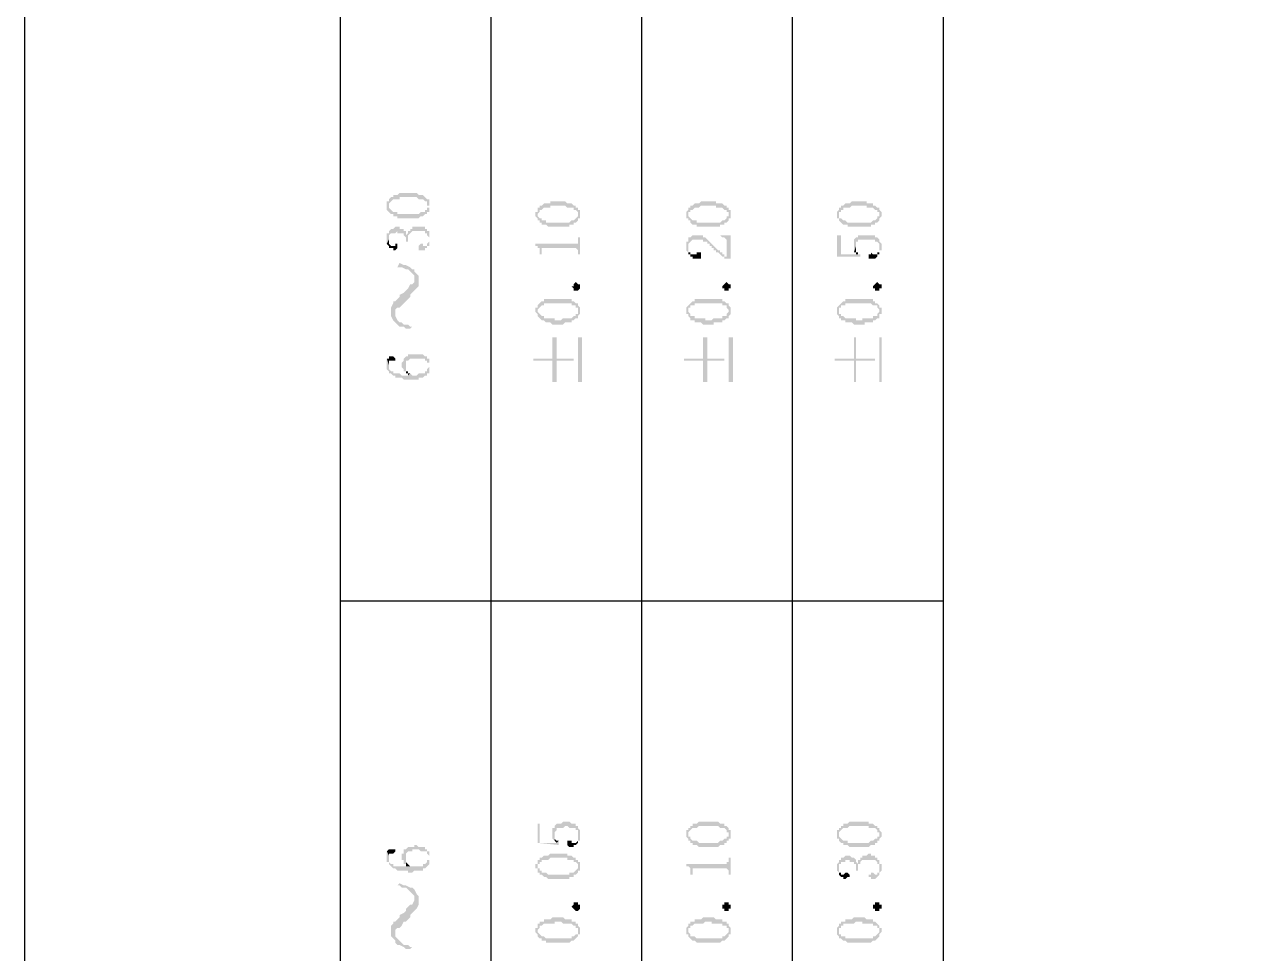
# Model space of a CAD drawing. Header units: millimetres. Extents: x 1399 to 2555, y 1196 to 1555.
# Drawn here: x 2134.8 to 2160.96, y 1315.86 to 1335.59 of the extents above; entities that cross this region are included whole.
import ezdxf

# ---------------------------------------------------------------- set-up
doc = ezdxf.new("R2010")
doc.units = ezdxf.units.MM

msp = doc.modelspace()

# ---------------------------------------------------------------- hatches: boundary and pattern name
at = {"transparency": 33554559}
for points in [[(2142.49948, 1331.75039), (2142.49948, 1331.70526), (2142.49948, 1331.66012), (2142.49948, 1331.66012), (2142.54461, 1331.61499), (2142.54461, 1331.75039), (2142.54461, 1331.79552), (2142.54461, 1331.79552), (2142.58975, 1331.84065), (2142.58975, 1331.84065), (2142.63488, 1331.88578), (2142.77027, 1331.88578), (2142.77027, 1331.93092), (2143.13133, 1331.93092), (2143.17646, 1331.88578), (2143.26673, 1331.88578), (2143.31186, 1331.84065), (2143.35699, 1331.84065), (2143.35699, 1331.79552), (2143.35699, 1331.75039), (2143.40213, 1331.75039), (2143.40213, 1331.88578), (2143.35699, 1331.88578), (2143.31186, 1331.93092), (2143.31186, 1331.93092), (2143.26673, 1331.97605), (2143.17646, 1331.97605), (2143.13133, 1332.02118), (2142.77027, 1332.02118), (2142.72514, 1331.97605), (2142.63488, 1331.97605), (2142.63488, 1331.93092), (2142.58975, 1331.93092), (2142.54461, 1331.88578), (2142.54461, 1331.84065), (2142.49948, 1331.84065)], [(2142.54461, 1331.61499), (2142.54461, 1331.61499), (2142.58975, 1331.56986), (2142.63488, 1331.56986), (2142.63488, 1331.52473), (2142.72514, 1331.52473), (2142.72514, 1331.47959), (2143.17646, 1331.47959), (2143.2216, 1331.52473), (2143.26673, 1331.52473), (2143.31186, 1331.56986), (2143.35699, 1331.56986), (2143.35699, 1331.61499), (2143.40213, 1331.61499), (2143.40213, 1331.66012), (2143.40213, 1331.70526), (2143.40213, 1331.75039), (2143.40213, 1331.79552), (2143.40213, 1331.84065), (2143.40213, 1331.88578), (2143.40213, 1331.70526), (2143.35699, 1331.70526), (2143.35699, 1331.66012), (2143.31186, 1331.66012), (2143.31186, 1331.61499), (2143.2216, 1331.61499), (2143.17646, 1331.56986), (2142.72514, 1331.56986), (2142.72514, 1331.61499), (2142.63488, 1331.61499), (2142.58975, 1331.66012), (2142.58975, 1331.66012), (2142.54461, 1331.70526), (2142.54461, 1331.75039)], [(2145.65873, 1331.56986), (2145.65873, 1331.52473), (2145.70387, 1331.47959), (2145.70387, 1331.43446), (2145.70387, 1331.56986), (2145.70387, 1331.56986), (2145.749, 1331.61499), (2145.749, 1331.66012), (2145.79413, 1331.66012), (2145.83926, 1331.70526), (2145.97466, 1331.70526), (2145.97466, 1331.75039), (2146.29058, 1331.75039), (2146.33572, 1331.70526), (2146.47111, 1331.70526), (2146.47111, 1331.66012), (2146.51625, 1331.66012), (2146.56138, 1331.61499), (2146.56138, 1331.56986), (2146.56138, 1331.70526), (2146.51625, 1331.70526), (2146.51625, 1331.75039), (2146.47111, 1331.75039), (2146.42598, 1331.79552), (2146.33572, 1331.79552), (2146.29058, 1331.84065), (2145.97466, 1331.84065), (2145.97466, 1331.79552), (2145.83926, 1331.79552), (2145.79413, 1331.75039), (2145.749, 1331.75039), (2145.749, 1331.70526), (2145.70387, 1331.70526), (2145.70387, 1331.66012), (2145.70387, 1331.61499), (2145.65873, 1331.61499)], [(2145.70387, 1331.43446), (2145.749, 1331.43446), (2145.749, 1331.38933), (2145.79413, 1331.38933), (2145.79413, 1331.3442), (2145.88439, 1331.3442), (2145.92953, 1331.29907), (2146.38085, 1331.29907), (2146.38085, 1331.3442), (2146.47111, 1331.3442), (2146.47111, 1331.38933), (2146.51625, 1331.38933), (2146.56138, 1331.43446), (2146.56138, 1331.47959), (2146.60651, 1331.47959), (2146.60651, 1331.52473), (2146.60651, 1331.56986), (2146.60651, 1331.61499), (2146.60651, 1331.66012), (2146.56138, 1331.66012), (2146.56138, 1331.70526), (2146.56138, 1331.52473), (2146.56138, 1331.52473), (2146.51625, 1331.47959), (2146.51625, 1331.47959), (2146.47111, 1331.43446), (2146.42598, 1331.43446), (2146.38085, 1331.38933), (2145.88439, 1331.38933), (2145.88439, 1331.43446), (2145.79413, 1331.43446), (2145.79413, 1331.47959), (2145.749, 1331.47959), (2145.70387, 1331.52473), (2145.70387, 1331.56986)], [(2148.86312, 1331.56986), (2148.86312, 1331.47959), (2148.90825, 1331.47959), (2148.90825, 1331.43446), (2148.90825, 1331.56986), (2148.90825, 1331.61499), (2148.95338, 1331.61499), (2148.95338, 1331.66012), (2148.99851, 1331.66012), (2149.04365, 1331.70526), (2149.13391, 1331.70526), (2149.17904, 1331.75039), (2149.49497, 1331.75039), (2149.49497, 1331.70526), (2149.63036, 1331.70526), (2149.6755, 1331.66012), (2149.72063, 1331.66012), (2149.72063, 1331.61499), (2149.76576, 1331.61499), (2149.76576, 1331.56986), (2149.76576, 1331.70526), (2149.72063, 1331.70526), (2149.72063, 1331.75039), (2149.6755, 1331.75039), (2149.63036, 1331.79552), (2149.49497, 1331.79552), (2149.49497, 1331.84065), (2149.17904, 1331.84065), (2149.13391, 1331.79552), (2149.04365, 1331.79552), (2148.99851, 1331.75039), (2148.95338, 1331.75039), (2148.95338, 1331.70526), (2148.90825, 1331.70526), (2148.90825, 1331.66012), (2148.90825, 1331.66012), (2148.86312, 1331.61499)], [(2148.90825, 1331.43446), (2148.95338, 1331.43446), (2148.95338, 1331.38933), (2148.95338, 1331.38933), (2148.99851, 1331.3442), (2149.08878, 1331.3442), (2149.08878, 1331.29907), (2149.58523, 1331.29907), (2149.58523, 1331.3442), (2149.6755, 1331.3442), (2149.6755, 1331.38933), (2149.72063, 1331.38933), (2149.76576, 1331.43446), (2149.76576, 1331.47959), (2149.81089, 1331.47959), (2149.81089, 1331.52473), (2149.81089, 1331.56986), (2149.81089, 1331.61499), (2149.81089, 1331.66012), (2149.76576, 1331.66012), (2149.76576, 1331.70526), (2149.76576, 1331.52473), (2149.72063, 1331.52473), (2149.72063, 1331.47959), (2149.72063, 1331.47959), (2149.6755, 1331.43446), (2149.63036, 1331.43446), (2149.58523, 1331.38933), (2149.08878, 1331.38933), (2149.08878, 1331.43446), (2148.99851, 1331.43446), (2148.95338, 1331.47959), (2148.95338, 1331.47959), (2148.90825, 1331.52473), (2148.90825, 1331.56986)], [(2152.0675, 1331.56986), (2152.0675, 1331.47959), (2152.11263, 1331.47959), (2152.11263, 1331.43446), (2152.11263, 1331.56986), (2152.11263, 1331.61499), (2152.15777, 1331.61499), (2152.15777, 1331.66012), (2152.2029, 1331.66012), (2152.2029, 1331.70526), (2152.3383, 1331.70526), (2152.38343, 1331.75039), (2152.69935, 1331.75039), (2152.69935, 1331.70526), (2152.83475, 1331.70526), (2152.87988, 1331.66012), (2152.92501, 1331.66012), (2152.92501, 1331.61499), (2152.97015, 1331.61499), (2152.97015, 1331.56986), (2152.97015, 1331.70526), (2152.92501, 1331.70526), (2152.87988, 1331.75039), (2152.83475, 1331.75039), (2152.83475, 1331.79552), (2152.69935, 1331.79552), (2152.69935, 1331.84065), (2152.38343, 1331.84065), (2152.3383, 1331.79552), (2152.24803, 1331.79552), (2152.2029, 1331.75039), (2152.15777, 1331.75039), (2152.15777, 1331.70526), (2152.11263, 1331.70526), (2152.11263, 1331.66012), (2152.11263, 1331.66012), (2152.0675, 1331.61499)], [(2152.11263, 1331.43446), (2152.11263, 1331.43446), (2152.15777, 1331.38933), (2152.15777, 1331.38933), (2152.2029, 1331.3442), (2152.29316, 1331.3442), (2152.29316, 1331.29907), (2152.78962, 1331.29907), (2152.78962, 1331.3442), (2152.87988, 1331.3442), (2152.87988, 1331.38933), (2152.92501, 1331.38933), (2152.97015, 1331.43446), (2152.97015, 1331.47959), (2152.97015, 1331.47959), (2153.01528, 1331.52473), (2153.01528, 1331.56986), (2153.01528, 1331.61499), (2153.01528, 1331.61499), (2152.97015, 1331.66012), (2152.97015, 1331.70526), (2152.97015, 1331.52473), (2152.92501, 1331.52473), (2152.92501, 1331.47959), (2152.92501, 1331.47959), (2152.87988, 1331.43446), (2152.83475, 1331.43446), (2152.78962, 1331.38933), (2152.29316, 1331.38933), (2152.24803, 1331.43446), (2152.2029, 1331.43446), (2152.15777, 1331.47959), (2152.11263, 1331.47959), (2152.11263, 1331.52473), (2152.11263, 1331.56986)], [(2142.49948, 1331.02827), (2142.49948, 1330.93801), (2142.49948, 1330.93801), (2142.54461, 1331.02827), (2142.54461, 1331.07341), (2142.54461, 1331.11854), (2142.54461, 1331.11854), (2142.58975, 1331.16367), (2142.68001, 1331.16367), (2142.72514, 1331.2088), (2142.72514, 1331.16367), (2142.86054, 1331.16367), (2142.86054, 1331.11854), (2142.86054, 1331.11854), (2142.90567, 1331.07341), (2142.90567, 1331.02827), (2142.90567, 1330.98314), (2142.9508, 1330.98314), (2142.9508, 1331.02827), (2142.9508, 1331.11854), (2142.9508, 1331.11854), (2142.99594, 1331.16367), (2142.99594, 1331.16367), (2143.04107, 1331.2088), (2143.31186, 1331.2088), (2143.31186, 1331.16367), (2143.35699, 1331.16367), (2143.35699, 1331.11854), (2143.35699, 1331.11854), (2143.40213, 1331.07341), (2143.40213, 1331.02827), (2143.40213, 1331.2088), (2143.35699, 1331.2088), (2143.35699, 1331.25393), (2143.31186, 1331.25393), (2143.31186, 1331.29907), (2143.04107, 1331.29907), (2143.04107, 1331.25393), (2142.99594, 1331.25393), (2142.99594, 1331.2088), (2142.9508, 1331.2088), (2142.9508, 1331.16367), (2142.9508, 1331.16367), (2142.90567, 1331.11854), (2142.90567, 1331.2088), (2142.86054, 1331.2088), (2142.86054, 1331.25393), (2142.77027, 1331.25393), (2142.77027, 1331.29907), (2142.68001, 1331.29907), (2142.63488, 1331.25393), (2142.58975, 1331.25393), (2142.54461, 1331.2088), (2142.54461, 1331.16367), (2142.49948, 1331.16367), (2142.49948, 1331.11854), (2142.49948, 1331.07341)], [(2142.49948, 1330.93801), (2142.54461, 1330.89288), (2142.54461, 1330.84774), (2142.63488, 1330.84774), (2142.63488, 1330.80261), (2142.68001, 1330.80261), (2142.72514, 1330.84774), (2142.72514, 1330.89288), (2142.72514, 1330.93801), (2142.68001, 1330.93801), (2142.68001, 1330.89288), (2142.58975, 1330.89288), (2142.54461, 1330.93801), (2142.54461, 1330.98314), (2142.54461, 1331.02827)], [(2143.17646, 1330.84774), (2143.17646, 1330.80261), (2143.31186, 1330.80261), (2143.31186, 1330.84774), (2143.35699, 1330.84774), (2143.35699, 1330.89288), (2143.40213, 1330.89288), (2143.40213, 1330.93801), (2143.40213, 1331.02827), (2143.40213, 1331.07341), (2143.40213, 1331.11854), (2143.40213, 1331.16367), (2143.40213, 1331.02827), (2143.40213, 1330.98314), (2143.40213, 1330.98314), (2143.35699, 1330.93801), (2143.35699, 1330.89288), (2143.26673, 1330.89288), (2143.26673, 1330.93801), (2143.2216, 1330.93801), (2143.17646, 1330.89288), (2143.17646, 1330.89288)], [(2145.65873, 1330.93801), (2145.65873, 1330.89288), (2145.70387, 1330.89288), (2145.70387, 1330.84774), (2145.749, 1330.84774), (2145.749, 1330.80261), (2145.749, 1330.75748), (2145.749, 1330.71235), (2145.79413, 1330.71235), (2145.79413, 1330.80261), (2145.79413, 1330.84774), (2146.51625, 1330.84774), (2146.56138, 1330.80261), (2146.56138, 1330.75748), (2146.56138, 1330.71235), (2146.60651, 1330.71235), (2146.60651, 1331.07341), (2146.56138, 1331.07341), (2146.56138, 1330.98314), (2146.56138, 1330.93801), (2146.47111, 1330.93801)], [(2148.86312, 1330.89288), (2148.86312, 1330.84774), (2148.86312, 1330.80261), (2148.90825, 1330.75748), (2148.90825, 1330.89288), (2148.90825, 1330.93801), (2148.90825, 1330.93801), (2148.95338, 1330.98314), (2148.95338, 1330.98314), (2148.99851, 1331.02827), (2149.22418, 1331.02827), (2149.22418, 1330.98314), (2149.31444, 1330.98314), (2149.31444, 1330.93801), (2149.35957, 1330.93801), (2149.35957, 1330.89288), (2149.4047, 1330.89288), (2149.4047, 1330.84774), (2149.44984, 1330.84774), (2149.44984, 1330.80261), (2149.49497, 1330.80261), (2149.49497, 1330.75748), (2149.5401, 1330.75748), (2149.58523, 1330.71235), (2149.58523, 1330.71235), (2149.63036, 1330.66722), (2149.6755, 1330.66722), (2149.6755, 1330.62208), (2149.72063, 1330.62208), (2149.72063, 1330.66722), (2149.6755, 1330.66722), (2149.6755, 1330.71235), (2149.63036, 1330.71235), (2149.63036, 1330.75748), (2149.58523, 1330.75748), (2149.58523, 1330.80261), (2149.5401, 1330.80261), (2149.49497, 1330.84774), (2149.49497, 1330.84774), (2149.44984, 1330.89288), (2149.44984, 1330.89288), (2149.4047, 1330.93801), (2149.4047, 1330.93801), (2149.35957, 1330.98314), (2149.35957, 1330.98314), (2149.31444, 1331.02827), (2149.31444, 1331.02827), (2149.26931, 1331.07341), (2149.22418, 1331.07341), (2149.22418, 1331.11854), (2148.99851, 1331.11854), (2148.95338, 1331.07341), (2148.90825, 1331.07341), (2148.90825, 1331.02827), (2148.90825, 1330.98314), (2148.86312, 1330.98314)], [(2149.58523, 1331.11854), (2149.58523, 1331.11854), (2149.63036, 1331.07341), (2149.6755, 1331.07341), (2149.72063, 1331.02827), (2149.72063, 1330.62208), (2149.81089, 1330.62208), (2149.81089, 1331.11854)], [(2152.0675, 1331.11854), (2152.0675, 1330.66722), (2152.56396, 1330.66722), (2152.56396, 1330.71235), (2152.15777, 1330.71235), (2152.15777, 1331.11854)], [(2152.42856, 1330.89288), (2152.42856, 1330.84774), (2152.42856, 1330.80261), (2152.42856, 1330.75748), (2152.42856, 1330.75748), (2152.47369, 1330.89288), (2152.47369, 1330.93801), (2152.47369, 1330.98314), (2152.51882, 1330.98314), (2152.51882, 1331.02827), (2152.87988, 1331.02827), (2152.87988, 1330.98314), (2152.92501, 1330.98314), (2152.97015, 1330.93801), (2152.97015, 1330.71235), (2152.97015, 1330.80261), (2153.01528, 1330.80261), (2153.01528, 1330.84774), (2153.01528, 1330.93801), (2153.01528, 1330.93801), (2152.97015, 1330.98314), (2152.97015, 1331.02827), (2152.97015, 1331.02827), (2152.92501, 1331.07341), (2152.87988, 1331.07341), (2152.87988, 1331.11854), (2152.51882, 1331.11854), (2152.51882, 1331.07341), (2152.47369, 1331.07341), (2152.42856, 1331.02827), (2152.42856, 1330.93801), (2152.42856, 1330.93801)], [(2148.90825, 1330.75748), (2148.90825, 1330.71235), (2148.95338, 1330.71235), (2148.95338, 1330.66722), (2148.99851, 1330.66722), (2148.99851, 1330.62208), (2149.17904, 1330.62208), (2149.17904, 1330.66722), (2149.17904, 1330.71235), (2149.17904, 1330.75748), (2149.08878, 1330.75748), (2149.08878, 1330.71235), (2148.95338, 1330.71235), (2148.95338, 1330.75748), (2148.90825, 1330.75748), (2148.90825, 1330.84774), (2148.90825, 1330.84774)], [(2152.42856, 1330.75748), (2152.47369, 1330.75748), (2152.47369, 1330.71235), (2152.51882, 1330.71235), (2152.51882, 1330.75748), (2152.47369, 1330.75748), (2152.47369, 1330.80261), (2152.47369, 1330.89288)], [(2152.74448, 1330.66722), (2152.74448, 1330.62208), (2152.87988, 1330.62208), (2152.92501, 1330.66722), (2152.92501, 1330.71235), (2152.97015, 1330.71235), (2152.97015, 1330.84774), (2152.97015, 1330.80261), (2152.97015, 1330.75748), (2152.92501, 1330.75748), (2152.92501, 1330.71235), (2152.83475, 1330.71235), (2152.78962, 1330.75748), (2152.78962, 1330.71235), (2152.74448, 1330.71235)], [(2142.72514, 1330.44155), (2142.81541, 1330.44155), (2142.90567, 1330.39642), (2142.9508, 1330.39642), (2142.99594, 1330.35129), (2142.99594, 1330.35129), (2143.04107, 1330.30616), (2143.0862, 1330.26103), (2143.0862, 1329.9451), (2143.0862, 1329.9451), (2143.13133, 1329.99023), (2143.17646, 1330.03537), (2143.17646, 1330.26103), (2143.13133, 1330.30616), (2143.0862, 1330.35129), (2143.0862, 1330.39642), (2143.04107, 1330.39642), (2142.99594, 1330.44155), (2142.90567, 1330.48669), (2142.86054, 1330.48669), (2142.77027, 1330.53182)], [(2142.58975, 1329.49378), (2142.58975, 1329.40351), (2142.63488, 1329.31325), (2142.68001, 1329.26812), (2142.68001, 1329.44865), (2142.68001, 1329.53891), (2142.72514, 1329.58404), (2142.77027, 1329.58404), (2142.81541, 1329.62918), (2142.86054, 1329.67431), (2142.90567, 1329.71944), (2142.9508, 1329.76457), (2142.99594, 1329.8097), (2142.99594, 1329.85484), (2143.04107, 1329.89997), (2143.0862, 1329.9451), (2143.0862, 1330.17076), (2143.0862, 1330.12563), (2143.04107, 1330.0805), (2142.99594, 1330.0805), (2142.9508, 1329.99023), (2142.90567, 1329.9451), (2142.90567, 1329.9451), (2142.86054, 1329.89997), (2142.77027, 1329.85484), (2142.77027, 1329.8097), (2142.72514, 1329.76457), (2142.68001, 1329.71944), (2142.63488, 1329.71944), (2142.63488, 1329.67431), (2142.58975, 1329.58404), (2142.58975, 1329.53891)], [(2146.60651, 1330.03537), (2146.60651, 1329.99023), (2146.60651, 1329.99023), (2146.56138, 1329.9451), (2146.47111, 1329.9451), (2146.47111, 1329.99023), (2146.47111, 1329.99023), (2146.42598, 1330.03537), (2146.47111, 1330.03537), (2146.47111, 1330.0805), (2146.47111, 1330.0805), (2146.51625, 1330.12563), (2146.51625, 1330.12563), (2146.56138, 1330.0805), (2146.60651, 1330.0805), (2146.60651, 1330.03537)], [(2149.81089, 1330.03537), (2149.81089, 1329.99023), (2149.76576, 1329.99023), (2149.76576, 1329.9451), (2149.6755, 1329.9451), (2149.6755, 1329.99023), (2149.63036, 1329.99023), (2149.63036, 1330.03537), (2149.63036, 1330.03537), (2149.6755, 1330.0805), (2149.6755, 1330.0805), (2149.72063, 1330.12563), (2149.72063, 1330.12563), (2149.76576, 1330.0805), (2149.81089, 1330.0805), (2149.81089, 1330.03537)], [(2153.01528, 1330.03537), (2153.01528, 1329.99023), (2152.97015, 1329.99023), (2152.97015, 1329.9451), (2152.87988, 1329.9451), (2152.87988, 1329.99023), (2152.83475, 1329.99023), (2152.83475, 1330.03537), (2152.83475, 1330.03537), (2152.87988, 1330.0805), (2152.87988, 1330.0805), (2152.92501, 1330.12563), (2152.92501, 1330.12563), (2152.97015, 1330.0805), (2153.01528, 1330.0805), (2153.01528, 1330.03537)], [(2145.65873, 1329.49378), (2145.65873, 1329.49378), (2145.70387, 1329.44865), (2145.70387, 1329.40351), (2145.70387, 1329.53891), (2145.70387, 1329.53891), (2145.749, 1329.58404), (2145.749, 1329.58404), (2145.79413, 1329.62918), (2145.83926, 1329.62918), (2145.83926, 1329.67431), (2146.42598, 1329.67431), (2146.42598, 1329.62918), (2146.51625, 1329.62918), (2146.51625, 1329.58404), (2146.56138, 1329.58404), (2146.56138, 1329.53891), (2146.56138, 1329.49378), (2146.56138, 1329.67431), (2146.51625, 1329.67431), (2146.47111, 1329.71944), (2146.42598, 1329.71944), (2146.42598, 1329.76457), (2145.83926, 1329.76457), (2145.83926, 1329.71944), (2145.79413, 1329.71944), (2145.749, 1329.67431), (2145.749, 1329.67431), (2145.70387, 1329.62918), (2145.70387, 1329.58404), (2145.65873, 1329.58404), (2145.65873, 1329.53891)], [(2145.70387, 1329.40351), (2145.749, 1329.35838), (2145.749, 1329.35838), (2145.79413, 1329.31325), (2145.83926, 1329.31325), (2145.88439, 1329.26812), (2145.97466, 1329.26812), (2146.01979, 1329.22299), (2146.24545, 1329.22299), (2146.29058, 1329.26812), (2146.42598, 1329.26812), (2146.42598, 1329.31325), (2146.47111, 1329.31325), (2146.51625, 1329.35838), (2146.56138, 1329.35838), (2146.56138, 1329.40351), (2146.56138, 1329.40351), (2146.60651, 1329.44865), (2146.60651, 1329.49378), (2146.60651, 1329.53891), (2146.60651, 1329.58404), (2146.60651, 1329.58404), (2146.56138, 1329.62918), (2146.56138, 1329.49378), (2146.56138, 1329.44865), (2146.51625, 1329.44865), (2146.51625, 1329.40351), (2146.47111, 1329.40351), (2146.42598, 1329.35838), (2146.24545, 1329.35838), (2146.20032, 1329.31325), (2146.06492, 1329.31325), (2146.06492, 1329.35838), (2145.83926, 1329.35838), (2145.83926, 1329.40351), (2145.79413, 1329.40351), (2145.749, 1329.44865), (2145.749, 1329.44865), (2145.70387, 1329.49378), (2145.70387, 1329.49378)], [(2148.86312, 1329.49378), (2148.86312, 1329.44865), (2148.90825, 1329.44865), (2148.90825, 1329.40351), (2148.90825, 1329.53891), (2148.90825, 1329.58404), (2148.95338, 1329.58404), (2148.95338, 1329.62918), (2149.04365, 1329.62918), (2149.04365, 1329.67431), (2149.63036, 1329.67431), (2149.63036, 1329.62918), (2149.72063, 1329.62918), (2149.72063, 1329.58404), (2149.72063, 1329.58404), (2149.76576, 1329.53891), (2149.76576, 1329.49378), (2149.76576, 1329.67431), (2149.72063, 1329.67431), (2149.6755, 1329.71944), (2149.63036, 1329.71944), (2149.63036, 1329.76457), (2149.04365, 1329.76457), (2149.04365, 1329.71944), (2148.99851, 1329.71944), (2148.95338, 1329.67431), (2148.95338, 1329.67431), (2148.90825, 1329.62918), (2148.90825, 1329.62918), (2148.86312, 1329.58404), (2148.86312, 1329.53891)], [(2148.90825, 1329.40351), (2148.95338, 1329.35838), (2148.95338, 1329.31325), (2149.04365, 1329.31325), (2149.04365, 1329.26812), (2149.17904, 1329.26812), (2149.22418, 1329.22299), (2149.44984, 1329.22299), (2149.44984, 1329.26812), (2149.63036, 1329.26812), (2149.63036, 1329.31325), (2149.6755, 1329.31325), (2149.72063, 1329.35838), (2149.76576, 1329.35838), (2149.76576, 1329.40351), (2149.76576, 1329.40351), (2149.81089, 1329.44865), (2149.81089, 1329.49378), (2149.81089, 1329.53891), (2149.81089, 1329.58404), (2149.81089, 1329.58404), (2149.76576, 1329.62918), (2149.76576, 1329.49378), (2149.76576, 1329.49378), (2149.72063, 1329.44865), (2149.72063, 1329.40351), (2149.63036, 1329.40351), (2149.63036, 1329.35838), (2149.44984, 1329.35838), (2149.4047, 1329.31325), (2149.26931, 1329.31325), (2149.26931, 1329.35838), (2149.04365, 1329.35838), (2149.04365, 1329.40351), (2148.95338, 1329.40351), (2148.95338, 1329.44865), (2148.95338, 1329.44865), (2148.90825, 1329.49378), (2148.90825, 1329.49378)], [(2152.0675, 1329.49378), (2152.0675, 1329.44865), (2152.0675, 1329.44865), (2152.11263, 1329.40351), (2152.11263, 1329.53891), (2152.11263, 1329.58404), (2152.15777, 1329.58404), (2152.15777, 1329.62918), (2152.24803, 1329.62918), (2152.24803, 1329.67431), (2152.78962, 1329.67431), (2152.83475, 1329.62918), (2152.92501, 1329.62918), (2152.92501, 1329.58404), (2152.92501, 1329.58404), (2152.97015, 1329.53891), (2152.97015, 1329.49378), (2152.97015, 1329.62918), (2152.92501, 1329.67431), (2152.87988, 1329.67431), (2152.87988, 1329.71944), (2152.83475, 1329.71944), (2152.83475, 1329.76457), (2152.24803, 1329.76457), (2152.24803, 1329.71944), (2152.2029, 1329.71944), (2152.15777, 1329.67431), (2152.15777, 1329.67431), (2152.11263, 1329.62918), (2152.11263, 1329.62918), (2152.0675, 1329.58404), (2152.0675, 1329.53891)], [(2152.11263, 1329.40351), (2152.11263, 1329.35838), (2152.15777, 1329.35838), (2152.15777, 1329.31325), (2152.24803, 1329.31325), (2152.24803, 1329.26812), (2152.38343, 1329.26812), (2152.42856, 1329.22299), (2152.65422, 1329.22299), (2152.65422, 1329.26812), (2152.83475, 1329.26812), (2152.83475, 1329.31325), (2152.87988, 1329.31325), (2152.92501, 1329.35838), (2152.97015, 1329.35838), (2152.97015, 1329.40351), (2152.97015, 1329.44865), (2153.01528, 1329.44865), (2153.01528, 1329.49378), (2153.01528, 1329.53891), (2153.01528, 1329.58404), (2152.97015, 1329.58404), (2152.97015, 1329.62918), (2152.97015, 1329.49378), (2152.97015, 1329.49378), (2152.92501, 1329.44865), (2152.92501, 1329.40351), (2152.83475, 1329.40351), (2152.83475, 1329.35838), (2152.60909, 1329.35838), (2152.60909, 1329.31325), (2152.47369, 1329.31325), (2152.47369, 1329.35838), (2152.24803, 1329.35838), (2152.2029, 1329.40351), (2152.15777, 1329.40351), (2152.15777, 1329.44865), (2152.11263, 1329.44865), (2152.11263, 1329.49378), (2152.11263, 1329.49378)], [(2142.68001, 1329.26812), (2142.68001, 1329.26812), (2142.72514, 1329.22299), (2142.77027, 1329.17785), (2142.86054, 1329.17785), (2142.90567, 1329.13272), (2142.99594, 1329.13272), (2143.04107, 1329.17785), (2142.99594, 1329.17785), (2142.9508, 1329.22299), (2142.86054, 1329.22299), (2142.81541, 1329.26812), (2142.77027, 1329.26812), (2142.72514, 1329.31325), (2142.68001, 1329.40351), (2142.68001, 1329.44865)], [(2145.6136, 1328.50087), (2145.6136, 1328.45574), (2146.01979, 1328.45574), (2146.01979, 1328.00442), (2146.11006, 1328.00442), (2146.11006, 1328.45574), (2146.47111, 1328.45574), (2146.47111, 1328.50087), (2146.11006, 1328.50087), (2146.11006, 1328.95219), (2146.01979, 1328.95219), (2146.01979, 1328.50087)], [(2146.65164, 1328.00442), (2146.65164, 1328.95219), (2146.56138, 1328.95219), (2146.56138, 1328.00442)], [(2148.81799, 1328.50087), (2148.81799, 1328.45574), (2149.22418, 1328.45574), (2149.22418, 1328.00442), (2149.31444, 1328.00442), (2149.31444, 1328.45574), (2149.6755, 1328.45574), (2149.6755, 1328.50087), (2149.31444, 1328.50087), (2149.31444, 1328.95219), (2149.22418, 1328.95219), (2149.22418, 1328.50087)], [(2149.85603, 1328.00442), (2149.85603, 1328.95219), (2149.76576, 1328.95219), (2149.76576, 1328.00442)], [(2152.02237, 1328.50087), (2152.02237, 1328.45574), (2152.42856, 1328.45574), (2152.42856, 1328.00442), (2152.47369, 1328.00442), (2152.47369, 1328.45574), (2152.87988, 1328.45574), (2152.87988, 1328.50087), (2152.47369, 1328.50087), (2152.47369, 1328.95219), (2152.42856, 1328.95219), (2152.42856, 1328.50087)], [(2153.01528, 1328.00442), (2153.01528, 1328.95219), (2152.97015, 1328.95219), (2152.97015, 1328.00442)], [(2142.81541, 1328.36548), (2142.81541, 1328.32034), (2142.86054, 1328.27521), (2142.86054, 1328.23008), (2142.90567, 1328.23008), (2142.90567, 1328.36548), (2142.90567, 1328.41061), (2142.90567, 1328.45574), (2142.9508, 1328.45574), (2142.99594, 1328.50087), (2143.31186, 1328.50087), (2143.31186, 1328.45574), (2143.35699, 1328.45574), (2143.35699, 1328.41061), (2143.40213, 1328.41061), (2143.40213, 1328.36548), (2143.40213, 1328.23008), (2143.40213, 1328.27521), (2143.40213, 1328.36548), (2143.40213, 1328.45574), (2143.40213, 1328.50087), (2143.35699, 1328.50087), (2143.35699, 1328.546), (2143.31186, 1328.546), (2143.26673, 1328.59114), (2142.9508, 1328.59114), (2142.9508, 1328.546), (2142.90567, 1328.546), (2142.86054, 1328.50087), (2142.86054, 1328.45574), (2142.86054, 1328.45574), (2142.81541, 1328.41061), (2142.81541, 1328.41061)], [(2142.49948, 1328.50087), (2142.54461, 1328.36548), (2142.54461, 1328.41061), (2142.54461, 1328.45574), (2142.68001, 1328.45574), (2142.68001, 1328.50087), (2142.68001, 1328.50087), (2142.63488, 1328.546), (2142.54461, 1328.546), (2142.54461, 1328.50087)], [(2142.49948, 1328.41061), (2142.49948, 1328.32034), (2142.49948, 1328.27521), (2142.49948, 1328.27521), (2142.54461, 1328.23008), (2142.54461, 1328.18495), (2142.58975, 1328.18495), (2142.63488, 1328.13981), (2142.68001, 1328.13981), (2142.68001, 1328.09468), (2142.81541, 1328.09468), (2142.86054, 1328.04955), (2143.17646, 1328.04955), (2143.17646, 1328.09468), (2143.26673, 1328.09468), (2143.31186, 1328.13981), (2143.35699, 1328.13981), (2143.35699, 1328.18495), (2143.40213, 1328.18495), (2143.40213, 1328.36548), (2143.40213, 1328.32034), (2143.40213, 1328.32034), (2143.35699, 1328.27521), (2143.35699, 1328.23008), (2143.31186, 1328.23008), (2143.31186, 1328.18495), (2143.17646, 1328.18495), (2143.13133, 1328.13981), (2143.04107, 1328.13981), (2142.99594, 1328.18495), (2142.99594, 1328.18495), (2142.9508, 1328.13981), (2142.81541, 1328.13981), (2142.77027, 1328.18495), (2142.63488, 1328.18495), (2142.63488, 1328.23008), (2142.58975, 1328.23008), (2142.54461, 1328.27521), (2142.54461, 1328.32034), (2142.54461, 1328.36548), (2142.54461, 1328.36548), (2142.49948, 1328.50087), (2142.49948, 1328.45574)], [(2142.90567, 1328.23008), (2142.90567, 1328.18495), (2142.9508, 1328.18495), (2142.9508, 1328.13981), (2142.99594, 1328.18495), (2142.9508, 1328.18495), (2142.9508, 1328.23008), (2142.90567, 1328.23008), (2142.90567, 1328.27521), (2142.90567, 1328.32034), (2142.90567, 1328.36548)], [(2145.70387, 1318.61693), (2145.70387, 1318.21074), (2146.15519, 1318.1656), (2146.15519, 1318.21074), (2146.15519, 1318.25587), (2146.11006, 1318.21074), (2145.749, 1318.21074), (2145.749, 1318.61693)], [(2146.01979, 1318.4364), (2146.01979, 1318.34613), (2146.01979, 1318.301), (2146.01979, 1318.301), (2146.06492, 1318.25587), (2146.06492, 1318.39126), (2146.06492, 1318.4364), (2146.06492, 1318.4364), (2146.11006, 1318.48153), (2146.11006, 1318.52666), (2146.24545, 1318.52666), (2146.29058, 1318.57179), (2146.33572, 1318.57179), (2146.38085, 1318.52666), (2146.51625, 1318.52666), (2146.51625, 1318.48153), (2146.56138, 1318.48153), (2146.56138, 1318.4364), (2146.56138, 1318.39126), (2146.56138, 1318.25587), (2146.60651, 1318.25587), (2146.60651, 1318.301), (2146.60651, 1318.39126), (2146.60651, 1318.4364), (2146.60651, 1318.48153), (2146.56138, 1318.52666), (2146.56138, 1318.57179), (2146.51625, 1318.57179), (2146.51625, 1318.61693), (2146.42598, 1318.61693), (2146.38085, 1318.66206), (2146.24545, 1318.66206), (2146.20032, 1318.61693), (2146.11006, 1318.61693), (2146.06492, 1318.57179), (2146.06492, 1318.52666), (2146.01979, 1318.52666), (2146.01979, 1318.48153)], [(2148.86312, 1318.39126), (2148.86312, 1318.34613), (2148.86312, 1318.34613), (2148.90825, 1318.301), (2148.90825, 1318.25587), (2148.90825, 1318.39126), (2148.90825, 1318.4364), (2148.90825, 1318.4364), (2148.95338, 1318.48153), (2148.95338, 1318.48153), (2148.99851, 1318.52666), (2149.08878, 1318.52666), (2149.13391, 1318.57179), (2149.5401, 1318.57179), (2149.58523, 1318.52666), (2149.6755, 1318.52666), (2149.72063, 1318.48153), (2149.72063, 1318.4364), (2149.76576, 1318.4364), (2149.76576, 1318.39126), (2149.76576, 1318.52666), (2149.76576, 1318.52666), (2149.72063, 1318.57179), (2149.6755, 1318.57179), (2149.6755, 1318.61693), (2149.58523, 1318.61693), (2149.5401, 1318.66206), (2149.13391, 1318.66206), (2149.08878, 1318.61693), (2148.99851, 1318.61693), (2148.99851, 1318.57179), (2148.95338, 1318.57179), (2148.95338, 1318.52666), (2148.90825, 1318.52666), (2148.90825, 1318.48153), (2148.86312, 1318.48153), (2148.86312, 1318.4364), (2148.86312, 1318.4364)], [(2152.0675, 1318.39126), (2152.0675, 1318.34613), (2152.0675, 1318.301), (2152.11263, 1318.301), (2152.11263, 1318.25587), (2152.11263, 1318.39126), (2152.11263, 1318.4364), (2152.11263, 1318.4364), (2152.15777, 1318.48153), (2152.15777, 1318.48153), (2152.2029, 1318.52666), (2152.29316, 1318.52666), (2152.3383, 1318.57179), (2152.74448, 1318.57179), (2152.74448, 1318.52666), (2152.87988, 1318.52666), (2152.92501, 1318.48153), (2152.92501, 1318.4364), (2152.97015, 1318.4364), (2152.97015, 1318.39126), (2152.97015, 1318.52666), (2152.92501, 1318.52666), (2152.92501, 1318.57179), (2152.87988, 1318.57179), (2152.83475, 1318.61693), (2152.74448, 1318.61693), (2152.74448, 1318.66206), (2152.3383, 1318.66206), (2152.29316, 1318.61693), (2152.2029, 1318.61693), (2152.2029, 1318.57179), (2152.15777, 1318.57179), (2152.15777, 1318.52666), (2152.11263, 1318.52666), (2152.11263, 1318.48153), (2152.0675, 1318.48153), (2152.0675, 1318.4364), (2152.0675, 1318.4364)], [(2146.06492, 1318.25587), (2146.06492, 1318.25587), (2146.11006, 1318.21074), (2146.11006, 1318.21074), (2146.15519, 1318.25587), (2146.11006, 1318.25587), (2146.06492, 1318.301), (2146.06492, 1318.34613), (2146.06492, 1318.39126)], [(2146.33572, 1318.21074), (2146.33572, 1318.1656), (2146.33572, 1318.1656), (2146.38085, 1318.12047), (2146.47111, 1318.12047), (2146.47111, 1318.1656), (2146.51625, 1318.1656), (2146.56138, 1318.21074), (2146.56138, 1318.39126), (2146.56138, 1318.301), (2146.56138, 1318.25587), (2146.56138, 1318.25587), (2146.51625, 1318.21074), (2146.42598, 1318.21074), (2146.42598, 1318.25587), (2146.33572, 1318.25587)], [(2148.90825, 1318.25587), (2148.95338, 1318.25587), (2148.95338, 1318.21074), (2148.99851, 1318.21074), (2148.99851, 1318.1656), (2149.08878, 1318.1656), (2149.13391, 1318.12047), (2149.5401, 1318.12047), (2149.58523, 1318.1656), (2149.6755, 1318.1656), (2149.6755, 1318.21074), (2149.72063, 1318.21074), (2149.72063, 1318.25587), (2149.76576, 1318.25587), (2149.76576, 1318.301), (2149.81089, 1318.301), (2149.81089, 1318.34613), (2149.81089, 1318.39126), (2149.81089, 1318.4364), (2149.81089, 1318.48153), (2149.76576, 1318.48153), (2149.76576, 1318.52666), (2149.76576, 1318.39126), (2149.76576, 1318.34613), (2149.72063, 1318.34613), (2149.72063, 1318.301), (2149.6755, 1318.301), (2149.63036, 1318.25587), (2149.58523, 1318.25587), (2149.5401, 1318.21074), (2149.13391, 1318.21074), (2149.08878, 1318.25587), (2148.99851, 1318.25587), (2148.95338, 1318.301), (2148.95338, 1318.34613), (2148.90825, 1318.34613), (2148.90825, 1318.39126), (2148.90825, 1318.39126)], [(2152.11263, 1318.25587), (2152.11263, 1318.25587), (2152.15777, 1318.21074), (2152.2029, 1318.21074), (2152.2029, 1318.1656), (2152.29316, 1318.1656), (2152.3383, 1318.12047), (2152.74448, 1318.12047), (2152.78962, 1318.1656), (2152.87988, 1318.1656), (2152.87988, 1318.21074), (2152.92501, 1318.21074), (2152.92501, 1318.25587), (2152.97015, 1318.25587), (2152.97015, 1318.301), (2152.97015, 1318.301), (2153.01528, 1318.34613), (2153.01528, 1318.39126), (2153.01528, 1318.4364), (2153.01528, 1318.4364), (2152.97015, 1318.48153), (2152.97015, 1318.52666), (2152.97015, 1318.39126), (2152.97015, 1318.34613), (2152.92501, 1318.34613), (2152.92501, 1318.301), (2152.87988, 1318.301), (2152.83475, 1318.25587), (2152.78962, 1318.25587), (2152.74448, 1318.21074), (2152.29316, 1318.21074), (2152.29316, 1318.25587), (2152.2029, 1318.25587), (2152.15777, 1318.301), (2152.15777, 1318.301), (2152.11263, 1318.34613), (2152.11263, 1318.39126), (2152.11263, 1318.39126)], [(2142.81541, 1317.89481), (2142.81541, 1317.84968), (2142.86054, 1317.84968), (2142.86054, 1317.80455), (2142.86054, 1317.75941), (2142.90567, 1317.75941), (2142.90567, 1317.93994), (2142.90567, 1317.98508), (2142.90567, 1317.98508), (2142.9508, 1318.03021), (2143.04107, 1318.03021), (2143.04107, 1318.07534), (2143.17646, 1318.07534), (2143.2216, 1318.03021), (2143.35699, 1318.03021), (2143.35699, 1317.98508), (2143.35699, 1317.98508), (2143.40213, 1317.93994), (2143.40213, 1317.75941), (2143.40213, 1317.80455), (2143.40213, 1317.84968), (2143.40213, 1317.89481), (2143.40213, 1317.93994), (2143.40213, 1317.98508), (2143.40213, 1318.03021), (2143.35699, 1318.03021), (2143.35699, 1318.07534), (2143.31186, 1318.07534), (2143.31186, 1318.12047), (2143.17646, 1318.12047), (2143.13133, 1318.1656), (2143.0862, 1318.1656), (2143.0862, 1318.12047), (2142.9508, 1318.12047), (2142.90567, 1318.07534), (2142.86054, 1318.07534), (2142.86054, 1318.03021), (2142.86054, 1317.98508), (2142.81541, 1317.98508), (2142.81541, 1317.93994)], [(2142.49948, 1318.03021), (2142.54461, 1317.93994), (2142.54461, 1317.98508), (2142.63488, 1317.98508), (2142.68001, 1318.03021), (2142.68001, 1318.07534), (2142.54461, 1318.07534)], [(2142.49948, 1317.93994), (2142.49948, 1317.89481), (2142.49948, 1317.84968), (2142.49948, 1317.80455), (2142.54461, 1317.80455), (2142.54461, 1317.75941), (2142.54461, 1317.75941), (2142.58975, 1317.71428), (2142.58975, 1317.71428), (2142.63488, 1317.66915), (2142.68001, 1317.66915), (2142.72514, 1317.62402), (2142.9508, 1317.62402), (2142.9508, 1317.57889), (2143.04107, 1317.57889), (2143.0862, 1317.62402), (2143.26673, 1317.62402), (2143.26673, 1317.66915), (2143.31186, 1317.66915), (2143.35699, 1317.71428), (2143.35699, 1317.71428), (2143.40213, 1317.75941), (2143.40213, 1317.89481), (2143.40213, 1317.84968), (2143.35699, 1317.84968), (2143.35699, 1317.80455), (2143.35699, 1317.80455), (2143.31186, 1317.75941), (2143.26673, 1317.75941), (2143.26673, 1317.71428), (2142.63488, 1317.71428), (2142.63488, 1317.75941), (2142.58975, 1317.75941), (2142.54461, 1317.80455), (2142.54461, 1317.84968), (2142.54461, 1317.93994), (2142.49948, 1318.03021)], [(2142.90567, 1317.75941), (2142.90567, 1317.71428), (2142.99594, 1317.71428), (2142.9508, 1317.75941), (2142.9508, 1317.75941), (2142.90567, 1317.80455), (2142.90567, 1317.89481), (2142.90567, 1317.89481)], [(2145.65873, 1317.71428), (2145.65873, 1317.66915), (2145.70387, 1317.66915), (2145.70387, 1317.62402), (2145.70387, 1317.57889), (2145.70387, 1317.71428), (2145.70387, 1317.75941), (2145.749, 1317.75941), (2145.749, 1317.80455), (2145.79413, 1317.80455), (2145.79413, 1317.84968), (2145.92953, 1317.84968), (2145.97466, 1317.89481), (2146.33572, 1317.89481), (2146.33572, 1317.84968), (2146.47111, 1317.84968), (2146.47111, 1317.80455), (2146.51625, 1317.80455), (2146.56138, 1317.75941), (2146.56138, 1317.71428), (2146.56138, 1317.84968), (2146.51625, 1317.84968), (2146.51625, 1317.89481), (2146.47111, 1317.89481), (2146.42598, 1317.93994), (2146.33572, 1317.93994), (2146.33572, 1317.98508), (2145.97466, 1317.98508), (2145.92953, 1317.93994), (2145.83926, 1317.93994), (2145.79413, 1317.89481), (2145.749, 1317.89481), (2145.749, 1317.84968), (2145.70387, 1317.84968), (2145.70387, 1317.80455), (2145.70387, 1317.75941), (2145.65873, 1317.75941)], [(2145.70387, 1317.57889), (2145.749, 1317.57889), (2145.749, 1317.53375), (2145.79413, 1317.53375), (2145.83926, 1317.48862), (2145.88439, 1317.48862), (2145.92953, 1317.44349), (2146.38085, 1317.44349), (2146.38085, 1317.48862), (2146.47111, 1317.48862), (2146.47111, 1317.53375), (2146.51625, 1317.53375), (2146.56138, 1317.57889), (2146.56138, 1317.62402), (2146.60651, 1317.62402), (2146.60651, 1317.66915), (2146.60651, 1317.71428), (2146.60651, 1317.75941), (2146.60651, 1317.80455), (2146.56138, 1317.80455), (2146.56138, 1317.84968), (2146.56138, 1317.66915), (2146.56138, 1317.66915), (2146.51625, 1317.62402), (2146.51625, 1317.62402), (2146.47111, 1317.57889), (2146.38085, 1317.57889), (2146.38085, 1317.53375), (2145.92953, 1317.53375), (2145.88439, 1317.57889), (2145.79413, 1317.57889), (2145.79413, 1317.62402), (2145.749, 1317.62402), (2145.749, 1317.66915), (2145.70387, 1317.66915), (2145.70387, 1317.71428)], [(2148.86312, 1317.75941), (2148.86312, 1317.71428), (2148.90825, 1317.71428), (2148.95338, 1317.66915), (2148.95338, 1317.57889), (2148.95338, 1317.53375), (2148.99851, 1317.53375), (2148.99851, 1317.62402), (2148.99851, 1317.66915), (2149.72063, 1317.66915), (2149.76576, 1317.62402), (2149.76576, 1317.53375), (2149.81089, 1317.53375), (2149.81089, 1317.89481), (2149.76576, 1317.89481), (2149.76576, 1317.84968), (2149.76576, 1317.80455), (2149.72063, 1317.80455), (2149.72063, 1317.75941), (2149.6755, 1317.75941)], [(2152.0675, 1317.71428), (2152.0675, 1317.66915), (2152.0675, 1317.62402), (2152.0675, 1317.62402), (2152.11263, 1317.57889), (2152.11263, 1317.66915), (2152.11263, 1317.71428), (2152.11263, 1317.75941), (2152.15777, 1317.75941), (2152.15777, 1317.80455), (2152.24803, 1317.80455), (2152.24803, 1317.84968), (2152.3383, 1317.84968), (2152.3383, 1317.80455), (2152.42856, 1317.80455), (2152.42856, 1317.75941), (2152.47369, 1317.75941), (2152.47369, 1317.66915), (2152.47369, 1317.62402), (2152.51882, 1317.62402), (2152.51882, 1317.66915), (2152.51882, 1317.75941), (2152.56396, 1317.75941), (2152.56396, 1317.80455), (2152.56396, 1317.80455), (2152.60909, 1317.84968), (2152.87988, 1317.84968), (2152.92501, 1317.80455), (2152.92501, 1317.75941), (2152.97015, 1317.75941), (2152.97015, 1317.71428), (2152.97015, 1317.66915), (2152.97015, 1317.84968), (2152.92501, 1317.84968), (2152.92501, 1317.89481), (2152.87988, 1317.89481), (2152.87988, 1317.93994), (2152.78962, 1317.93994), (2152.78962, 1317.98508), (2152.74448, 1317.98508), (2152.69935, 1317.93994), (2152.60909, 1317.93994), (2152.60909, 1317.89481), (2152.56396, 1317.89481), (2152.56396, 1317.84968), (2152.51882, 1317.84968), (2152.51882, 1317.80455), (2152.51882, 1317.75941), (2152.47369, 1317.80455), (2152.47369, 1317.84968), (2152.47369, 1317.84968), (2152.42856, 1317.89481), (2152.38343, 1317.89481), (2152.3383, 1317.93994), (2152.24803, 1317.93994), (2152.2029, 1317.89481), (2152.15777, 1317.89481), (2152.15777, 1317.84968), (2152.11263, 1317.84968), (2152.11263, 1317.80455), (2152.11263, 1317.80455), (2152.0675, 1317.75941)], [(2152.74448, 1317.48862), (2152.78962, 1317.48862), (2152.78962, 1317.44349), (2152.87988, 1317.44349), (2152.92501, 1317.48862), (2152.92501, 1317.48862), (2152.97015, 1317.53375), (2152.97015, 1317.57889), (2152.97015, 1317.57889), (2153.01528, 1317.62402), (2153.01528, 1317.66915), (2153.01528, 1317.71428), (2153.01528, 1317.75941), (2152.97015, 1317.75941), (2152.97015, 1317.84968), (2152.97015, 1317.66915), (2152.97015, 1317.62402), (2152.97015, 1317.57889), (2152.92501, 1317.57889), (2152.92501, 1317.53375), (2152.87988, 1317.53375), (2152.83475, 1317.57889), (2152.78962, 1317.57889), (2152.78962, 1317.53375), (2152.74448, 1317.53375)], [(2152.11263, 1317.57889), (2152.11263, 1317.53375), (2152.11263, 1317.53375), (2152.15777, 1317.48862), (2152.2029, 1317.48862), (2152.2029, 1317.44349), (2152.24803, 1317.44349), (2152.29316, 1317.48862), (2152.3383, 1317.48862), (2152.3383, 1317.53375), (2152.3383, 1317.53375), (2152.29316, 1317.57889), (2152.24803, 1317.57889), (2152.2029, 1317.53375), (2152.15777, 1317.53375), (2152.15777, 1317.57889), (2152.11263, 1317.57889), (2152.11263, 1317.66915), (2152.11263, 1317.66915)], [(2142.72514, 1317.30809), (2142.77027, 1317.30809), (2142.81541, 1317.26296), (2142.90567, 1317.26296), (2142.9508, 1317.21783), (2142.99594, 1317.1727), (2142.99594, 1317.1727), (2143.04107, 1317.12756), (2143.0862, 1317.08243), (2143.0862, 1316.76651), (2143.0862, 1316.76651), (2143.13133, 1316.81164), (2143.17646, 1316.9019), (2143.17646, 1317.08243), (2143.13133, 1317.12756), (2143.0862, 1317.21783), (2143.0862, 1317.21783), (2143.04107, 1317.26296), (2142.99594, 1317.26296), (2142.90567, 1317.30809), (2142.86054, 1317.30809), (2142.77027, 1317.35322)], [(2142.58975, 1316.31518), (2142.58975, 1316.22492), (2142.63488, 1316.17979), (2142.68001, 1316.13466), (2142.68001, 1316.36032), (2142.72514, 1316.40545), (2142.77027, 1316.40545), (2142.81541, 1316.45058), (2142.86054, 1316.54085), (2142.90567, 1316.54085), (2142.9508, 1316.58598), (2142.99594, 1316.63111), (2142.99594, 1316.67624), (2143.04107, 1316.72137), (2143.0862, 1316.76651), (2143.0862, 1317.0373), (2143.0862, 1316.99217), (2143.04107, 1316.9019), (2142.99594, 1316.9019), (2142.9508, 1316.85677), (2142.90567, 1316.81164), (2142.90567, 1316.76651), (2142.86054, 1316.72137), (2142.77027, 1316.67624), (2142.77027, 1316.63111), (2142.72514, 1316.58598), (2142.68001, 1316.54085), (2142.63488, 1316.54085), (2142.63488, 1316.49571), (2142.58975, 1316.45058), (2142.58975, 1316.36032)], [(2146.60651, 1316.85677), (2146.60651, 1316.81164), (2146.60651, 1316.81164), (2146.56138, 1316.76651), (2146.51625, 1316.76651), (2146.47111, 1316.81164), (2146.47111, 1316.81164), (2146.42598, 1316.85677), (2146.42598, 1316.85677), (2146.47111, 1316.9019), (2146.47111, 1316.94704), (2146.56138, 1316.94704), (2146.56138, 1316.9019), (2146.60651, 1316.9019), (2146.60651, 1316.85677)], [(2149.81089, 1316.85677), (2149.81089, 1316.81164), (2149.76576, 1316.81164), (2149.76576, 1316.76651), (2149.6755, 1316.76651), (2149.6755, 1316.81164), (2149.63036, 1316.81164), (2149.63036, 1316.85677), (2149.63036, 1316.9019), (2149.6755, 1316.9019), (2149.6755, 1316.94704), (2149.76576, 1316.94704), (2149.76576, 1316.9019), (2149.81089, 1316.9019), (2149.81089, 1316.85677)], [(2153.01528, 1316.85677), (2153.01528, 1316.81164), (2152.97015, 1316.81164), (2152.97015, 1316.76651), (2152.87988, 1316.76651), (2152.87988, 1316.81164), (2152.83475, 1316.81164), (2152.83475, 1316.85677), (2152.83475, 1316.9019), (2152.87988, 1316.9019), (2152.87988, 1316.94704), (2152.97015, 1316.94704), (2152.97015, 1316.9019), (2153.01528, 1316.9019), (2153.01528, 1316.85677)], [(2145.65873, 1316.36032), (2145.65873, 1316.31518), (2145.65873, 1316.31518), (2145.70387, 1316.27005), (2145.70387, 1316.22492), (2145.70387, 1316.36032), (2145.70387, 1316.36032), (2145.749, 1316.40545), (2145.749, 1316.45058), (2145.79413, 1316.45058), (2145.83926, 1316.49571), (2146.06492, 1316.49571), (2146.06492, 1316.54085), (2146.20032, 1316.54085), (2146.24545, 1316.49571), (2146.42598, 1316.49571), (2146.47111, 1316.45058), (2146.51625, 1316.45058), (2146.51625, 1316.40545), (2146.56138, 1316.40545), (2146.56138, 1316.36032), (2146.56138, 1316.49571), (2146.51625, 1316.49571), (2146.51625, 1316.54085), (2146.42598, 1316.54085), (2146.42598, 1316.58598), (2146.29058, 1316.58598), (2146.24545, 1316.63111), (2146.01979, 1316.63111), (2145.97466, 1316.58598), (2145.83926, 1316.58598), (2145.83926, 1316.54085), (2145.749, 1316.54085), (2145.749, 1316.49571), (2145.70387, 1316.49571), (2145.70387, 1316.45058), (2145.70387, 1316.40545), (2145.65873, 1316.40545)], [(2148.86312, 1316.36032), (2148.86312, 1316.31518), (2148.86312, 1316.27005), (2148.90825, 1316.27005), (2148.90825, 1316.22492), (2148.90825, 1316.36032), (2148.90825, 1316.40545), (2148.95338, 1316.40545), (2148.95338, 1316.45058), (2148.99851, 1316.45058), (2149.04365, 1316.49571), (2149.22418, 1316.49571), (2149.26931, 1316.54085), (2149.4047, 1316.54085), (2149.4047, 1316.49571), (2149.63036, 1316.49571), (2149.63036, 1316.45058), (2149.72063, 1316.45058), (2149.72063, 1316.40545), (2149.76576, 1316.40545), (2149.76576, 1316.36032), (2149.76576, 1316.49571), (2149.72063, 1316.49571), (2149.72063, 1316.54085), (2149.63036, 1316.54085), (2149.63036, 1316.58598), (2149.49497, 1316.58598), (2149.44984, 1316.63111), (2149.22418, 1316.63111), (2149.17904, 1316.58598), (2149.04365, 1316.58598), (2149.04365, 1316.54085), (2148.95338, 1316.54085), (2148.95338, 1316.49571), (2148.90825, 1316.49571), (2148.90825, 1316.45058), (2148.90825, 1316.45058), (2148.86312, 1316.40545)], [(2152.0675, 1316.36032), (2152.0675, 1316.31518), (2152.0675, 1316.27005), (2152.0675, 1316.27005), (2152.11263, 1316.22492), (2152.11263, 1316.36032), (2152.11263, 1316.40545), (2152.15777, 1316.40545), (2152.15777, 1316.45058), (2152.2029, 1316.45058), (2152.2029, 1316.49571), (2152.42856, 1316.49571), (2152.47369, 1316.54085), (2152.60909, 1316.54085), (2152.60909, 1316.49571), (2152.83475, 1316.49571), (2152.83475, 1316.45058), (2152.92501, 1316.45058), (2152.92501, 1316.40545), (2152.97015, 1316.40545), (2152.97015, 1316.36032), (2152.97015, 1316.45058), (2152.92501, 1316.49571), (2152.92501, 1316.49571), (2152.87988, 1316.54085), (2152.83475, 1316.54085), (2152.83475, 1316.58598), (2152.69935, 1316.58598), (2152.65422, 1316.63111), (2152.42856, 1316.63111), (2152.38343, 1316.58598), (2152.24803, 1316.58598), (2152.24803, 1316.54085), (2152.15777, 1316.54085), (2152.15777, 1316.49571), (2152.11263, 1316.49571), (2152.11263, 1316.45058), (2152.11263, 1316.45058), (2152.0675, 1316.40545)], [(2142.68001, 1316.13466), (2142.68001, 1316.08952), (2142.72514, 1316.04439), (2142.77027, 1316.04439), (2142.86054, 1315.99926), (2142.90567, 1315.95413), (2142.99594, 1315.95413), (2143.04107, 1315.99926), (2142.99594, 1315.99926), (2142.9508, 1316.04439), (2142.86054, 1316.04439), (2142.81541, 1316.08952), (2142.77027, 1316.13466), (2142.77027, 1316.13466), (2142.72514, 1316.17979), (2142.68001, 1316.22492), (2142.68001, 1316.27005)], [(2145.70387, 1316.22492), (2145.749, 1316.17979), (2145.79413, 1316.17979), (2145.79413, 1316.13466), (2145.88439, 1316.13466), (2145.88439, 1316.08952), (2146.38085, 1316.08952), (2146.42598, 1316.13466), (2146.47111, 1316.13466), (2146.51625, 1316.17979), (2146.51625, 1316.17979), (2146.56138, 1316.22492), (2146.56138, 1316.27005), (2146.60651, 1316.27005), (2146.60651, 1316.31518), (2146.60651, 1316.36032), (2146.60651, 1316.40545), (2146.60651, 1316.40545), (2146.56138, 1316.45058), (2146.56138, 1316.31518), (2146.56138, 1316.27005), (2146.51625, 1316.27005), (2146.47111, 1316.22492), (2146.42598, 1316.22492), (2146.42598, 1316.17979), (2145.88439, 1316.17979), (2145.83926, 1316.22492), (2145.79413, 1316.22492), (2145.749, 1316.27005), (2145.749, 1316.27005), (2145.70387, 1316.31518), (2145.70387, 1316.36032)], [(2148.90825, 1316.22492), (2148.95338, 1316.17979), (2148.95338, 1316.17979), (2148.99851, 1316.13466), (2149.04365, 1316.13466), (2149.08878, 1316.08952), (2149.58523, 1316.08952), (2149.63036, 1316.13466), (2149.6755, 1316.13466), (2149.72063, 1316.17979), (2149.72063, 1316.17979), (2149.76576, 1316.22492), (2149.76576, 1316.27005), (2149.81089, 1316.27005), (2149.81089, 1316.31518), (2149.81089, 1316.36032), (2149.81089, 1316.40545), (2149.81089, 1316.40545), (2149.76576, 1316.45058), (2149.76576, 1316.31518), (2149.76576, 1316.31518), (2149.72063, 1316.27005), (2149.72063, 1316.27005), (2149.6755, 1316.22492), (2149.63036, 1316.22492), (2149.63036, 1316.17979), (2149.08878, 1316.17979), (2149.04365, 1316.22492), (2148.95338, 1316.22492), (2148.95338, 1316.27005), (2148.95338, 1316.27005), (2148.90825, 1316.31518), (2148.90825, 1316.36032)], [(2152.11263, 1316.22492), (2152.11263, 1316.17979), (2152.15777, 1316.17979), (2152.2029, 1316.13466), (2152.24803, 1316.13466), (2152.29316, 1316.08952), (2152.78962, 1316.08952), (2152.83475, 1316.13466), (2152.87988, 1316.13466), (2152.92501, 1316.17979), (2152.92501, 1316.17979), (2152.97015, 1316.22492), (2152.97015, 1316.27005), (2152.97015, 1316.27005), (2153.01528, 1316.31518), (2153.01528, 1316.36032), (2153.01528, 1316.40545), (2152.97015, 1316.40545), (2152.97015, 1316.45058), (2152.97015, 1316.31518), (2152.97015, 1316.31518), (2152.92501, 1316.27005), (2152.92501, 1316.27005), (2152.87988, 1316.22492), (2152.83475, 1316.22492), (2152.83475, 1316.17979), (2152.24803, 1316.17979), (2152.24803, 1316.22492), (2152.15777, 1316.22492), (2152.15777, 1316.27005), (2152.11263, 1316.27005), (2152.11263, 1316.31518), (2152.11263, 1316.36032)]]:
    msp.add_hatch(color=256, dxfattribs=at).paths.add_polyline_path(points)

# ---------------------------------------------------------------- linework, layer by layer
msp.add_line((2141.50649, 1548.5531), (2141.50649, 1261.81215))
msp.add_lwpolyline([(2554.80003, 1257.5531), (2554.80003, 1554.5531), (2134.80004, 1554.5531), (2134.80004, 1257.5531)], close=True)
for points in [[(2154.32411, 1548.5531), (2154.32411, 1261.81215)], [(2144.71096, 1376.16045), (2144.71096, 1283.14304)], [(2147.91534, 1376.16045), (2147.91534, 1283.14304)], [(2151.11973, 1376.16045), (2151.11973, 1283.14304)], [(2141.50657, 1323.3558), (2154.32411, 1323.3558)]]:
    msp.add_lwpolyline(points)

doc.saveas('drawing.dxf')
